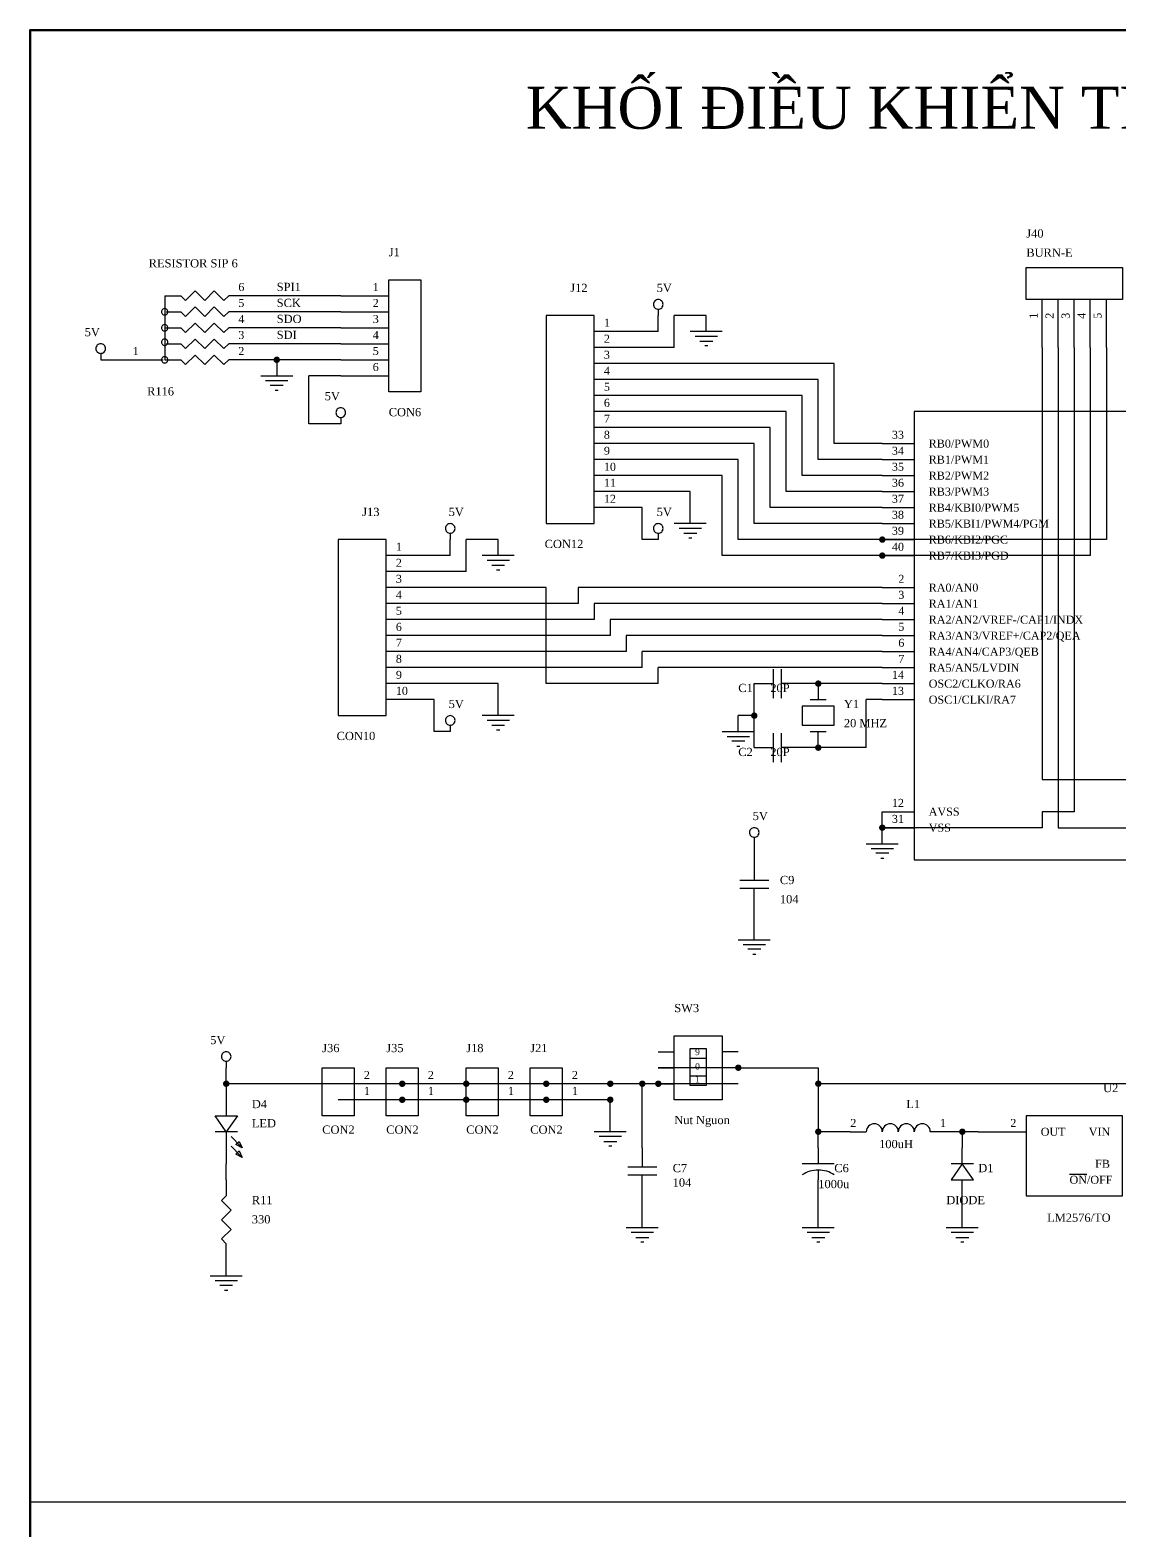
# Model space of a CAD drawing. Header units: millimetres. Extents: x -250 to 3947, y -1468 to 870.
# Drawn here: x 1064.6 to 1376, y -1054.1 to -625.3 of the extents above; entities that cross this region are included whole.
import ezdxf

# ---------------------------------------------------------------- set-up
doc = ezdxf.new("R2010")
doc.units = ezdxf.units.MM
for name, color, linetype in [('DUONG BAO', 80, 'Continuous'), ('PARTS', 7, 'Continuous'), ('PARTTEXT', 7, 'Continuous'), ('WIRE', 7, 'Continuous'), ('WIRETEXT', 7, 'Continuous')]:
    doc.layers.add(name, color=color, linetype=linetype)
doc.layers.add('net dam', color=7, linetype='Continuous', lineweight=35)
doc.styles.add('Manh', font='times_0.ttf')
doc.styles.get("Standard").update_dxf_attribs({"font": 'times_0.ttf'})

msp = doc.modelspace()

# ---------------------------------------------------------------- linework, layer by layer
at = {"lineweight": 30}
msp.add_line((1064.5699, -1045.8459), (2253.5699, -1045.8459), dxfattribs=at)
at = {"layer": 'net dam', "color": 7, "lineweight": 60}
msp.add_lwpolyline([(1064.5699, -1466.3459), (1064.5699, -625.3459), (2253.5699, -625.3459), (2253.5699, -1466.3459), (1064.5699, -1466.3459)], close=True, dxfattribs=at)
at = {"layer": 'PARTS'}
for p, q in [((1135.056, -701.2738), (1121.34, -701.2738)), ((1153.344, -701.2738), (1167.06, -701.2738)), ((1353.8, -716.0618), (1353.8, -702.3458)), ((1358.372, -716.0618), (1358.372, -702.3458)), ((1362.944, -716.0618), (1362.944, -702.3458)), ((1367.516, -716.0618), (1367.516, -702.3458)), ((1372.088, -716.0618), (1372.088, -702.3458)), ((1135.056, -705.8458), (1121.34, -705.8458)), ((1153.344, -705.8458), (1167.06, -705.8458)), ((1135.056, -710.4178), (1121.34, -710.4178)), ((1153.344, -710.4178), (1167.06, -710.4178)), ((1239.5, -711.4898), (1225.784, -711.4898)), ((1135.056, -714.9898), (1121.34, -714.9898)), ((1153.344, -714.9898), (1167.06, -714.9898)), ((1239.5, -716.0618), (1225.784, -716.0618)), ((1084.764, -719.5618), (1098.48, -719.5618)), ((1135.056, -719.5618), (1121.34, -719.5618)), ((1153.344, -719.5618), (1167.06, -719.5618)), ((1153.344, -724.1338), (1167.06, -724.1338)), ((1239.5, -720.6338), (1225.784, -720.6338)), ((1239.5, -725.2058), (1225.784, -725.2058)), ((1239.5, -729.7778), (1225.784, -729.7778)), ((1239.5, -734.3498), (1225.784, -734.3498)), ((1239.5, -738.9218), (1225.784, -738.9218)), ((1239.5, -743.4938), (1225.784, -743.4938)), ((1308.08, -743.4938), (1317.224, -743.4938)), ((1239.5, -748.0658), (1225.784, -748.0658)), ((1308.08, -748.0658), (1317.224, -748.0658)), ((1239.5, -752.6378), (1225.784, -752.6378)), ((1308.08, -752.6378), (1317.224, -752.6378)), ((1239.5, -757.2098), (1225.784, -757.2098)), ((1308.08, -757.2098), (1317.224, -757.2098)), ((1239.5, -761.7818), (1225.784, -761.7818)), ((1308.08, -761.7818), (1317.224, -761.7818)), ((1308.08, -766.3538), (1317.224, -766.3538)), ((1308.08, -770.9258), (1317.224, -770.9258)), ((1180.064, -775.4978), (1166.348, -775.4978)), ((1308.08, -775.4978), (1317.224, -775.4978)), ((1180.064, -780.0698), (1166.348, -780.0698)), ((1180.064, -784.6418), (1166.348, -784.6418)), ((1308.08, -784.6418), (1317.224, -784.6418)), ((1180.064, -789.2138), (1166.348, -789.2138)), ((1308.08, -789.2138), (1317.224, -789.2138)), ((1180.064, -793.7858), (1166.348, -793.7858)), ((1308.08, -793.7858), (1317.224, -793.7858)), ((1180.064, -798.3578), (1166.348, -798.3578)), ((1308.08, -798.3578), (1317.224, -798.3578)), ((1180.064, -802.9298), (1166.348, -802.9298)), ((1308.08, -802.9298), (1317.224, -802.9298)), ((1180.064, -807.5018), (1166.348, -807.5018)), ((1308.08, -807.5018), (1317.224, -807.5018)), ((1180.064, -812.0738), (1166.348, -812.0738)), ((1271.504, -812.0738), (1276.076, -812.0738)), ((1285.22, -812.0738), (1280.648, -812.0738)), ((1289.792, -812.0738), (1289.792, -816.6458)), ((1308.08, -812.0738), (1317.224, -812.0738)), ((1180.064, -816.6458), (1166.348, -816.6458)), ((1308.08, -816.6458), (1317.224, -816.6458)), ((1289.792, -830.3618), (1289.792, -825.7898)), ((1271.504, -830.3618), (1276.076, -830.3618)), ((1285.22, -830.3618), (1280.648, -830.3618)), ((1308.08, -848.6498), (1317.224, -848.6498)), ((1308.08, -853.2218), (1317.224, -853.2218)), ((1271.504, -862.3658), (1271.504, -866.9378)), ((1271.504, -876.0818), (1271.504, -871.5098)), ((1244.072, -917.2298), (1248.644, -917.2298)), ((1266.932, -917.2298), (1262.36, -917.2298)), ((1244.072, -921.8018), (1248.644, -921.8018)), ((1266.932, -921.8018), (1262.36, -921.8018)), ((1120.628, -926.3738), (1120.628, -930.9458)), ((1170.92, -926.3738), (1157.204, -926.3738)), ((1189.208, -926.3738), (1175.492, -926.3738)), ((1212.068, -926.3738), (1198.352, -926.3738)), ((1230.356, -926.3738), (1216.64, -926.3738)), ((1244.072, -926.3738), (1248.644, -926.3738)), ((1266.932, -926.3738), (1262.36, -926.3738)), ((1170.92, -930.9458), (1157.204, -930.9458)), ((1189.208, -930.9458), (1175.492, -930.9458)), ((1212.068, -930.9458), (1198.352, -930.9458)), ((1230.356, -930.9458), (1216.64, -930.9458)), ((1298.936, -940.0898), (1303.508, -940.0898)), ((1326.368, -940.0898), (1321.796, -940.0898)), ((1330.94, -940.0898), (1330.94, -944.6618)), ((1335.512, -940.0898), (1349.228, -940.0898)), ((1239.5, -944.6618), (1239.5, -949.2338)), ((1289.792, -944.6618), (1289.792, -949.2338)), ((1120.628, -953.8058), (1120.628, -949.2338)), ((1120.628, -953.8058), (1120.628, -958.3778)), ((1239.5, -958.3778), (1239.5, -953.8058)), ((1289.792, -958.3778), (1289.792, -953.8058)), ((1330.94, -962.9498), (1330.94, -958.3778)), ((1120.628, -976.6658), (1120.628, -972.0938))]:
    msp.add_line(p, q, dxfattribs=at)
for points in [[(1349.228, -702.3458), (1349.228, -693.2018), (1376.66, -693.2018), (1376.66, -702.3458)], [(1167.06, -696.7018), (1176.204, -696.7018), (1176.204, -728.7058), (1167.06, -728.7058)], [(1225.784, -706.9178), (1212.068, -706.9178), (1212.068, -766.3538), (1225.784, -766.3538)], [(1317.224, -862.3658), (1422.38, -862.3658), (1422.38, -734.3498), (1317.224, -734.3498)], [(1166.348, -770.9258), (1152.632, -770.9258), (1152.632, -821.2178), (1166.348, -821.2178)], [(1248.644, -912.6578), (1262.36, -912.6578), (1262.36, -930.9458), (1248.644, -930.9458)], [(1253.216, -916.3154), (1257.788, -916.3154), (1257.788, -926.831), (1253.216, -926.831)], [(1157.204, -935.5178), (1148.06, -935.5178), (1148.06, -921.8018), (1157.204, -921.8018)], [(1175.492, -935.5178), (1166.348, -935.5178), (1166.348, -921.8018), (1175.492, -921.8018)], [(1198.352, -935.5178), (1189.208, -935.5178), (1189.208, -921.8018), (1198.352, -921.8018)], [(1216.64, -935.5178), (1207.496, -935.5178), (1207.496, -921.8018), (1216.64, -921.8018)], [(1120.628, -940.0898), (1120.628, -940.0898), (1117.4276, -935.5178), (1123.8284, -935.5178), (1120.628, -940.0898)], [(1376.66, -935.5178), (1349.228, -935.5178), (1349.228, -958.3778), (1376.66, -958.3778)], [(1124.2856, -942.833), (1124.2856, -942.833), (1125.2, -944.6618), (1123.3712, -943.7474), (1124.2856, -942.833)], [(1124.2856, -945.5762), (1124.2856, -945.5762), (1125.2, -947.405), (1123.3712, -946.4906), (1124.2856, -945.5762)], [(1330.94, -949.2338), (1330.94, -949.2338), (1327.7396, -953.8058), (1334.1404, -953.8058), (1330.94, -949.2338)]]:
    msp.add_lwpolyline(points, close=True, dxfattribs=at)
for points in [[(1103.052, -701.2738), (1107.624, -701.2738)], [(1103.052, -701.2738), (1103.052, -719.5618)], [(1107.624, -701.2738), (1108.9956, -702.6454)], [(1108.9956, -702.6454), (1111.7388, -699.9022)], [(1111.7388, -699.9022), (1114.482, -702.6454)], [(1114.482, -702.6454), (1117.2252, -699.9022)], [(1117.2252, -699.9022), (1119.9684, -702.6454)], [(1119.9684, -702.6454), (1121.34, -701.2738)], [(1103.5092, -705.8458), (1107.624, -705.8458)], [(1107.624, -705.8458), (1108.9956, -707.2174)], [(1108.9956, -707.2174), (1111.7388, -704.4742)], [(1111.7388, -704.4742), (1114.482, -707.2174)], [(1114.482, -707.2174), (1117.2252, -704.4742)], [(1117.2252, -704.4742), (1119.9684, -707.2174)], [(1119.9684, -707.2174), (1121.34, -705.8458)], [(1244.072, -705.089), (1244.072, -706.9178)], [(1103.052, -710.4178), (1107.624, -710.4178)], [(1107.624, -710.4178), (1108.9956, -711.7894)], [(1108.9956, -711.7894), (1111.7388, -709.0462)], [(1111.7388, -709.0462), (1114.482, -711.7894)], [(1114.482, -711.7894), (1117.2252, -709.0462)], [(1117.2252, -709.0462), (1119.9684, -711.7894)], [(1119.9684, -711.7894), (1121.34, -710.4178)], [(1262.36, -711.4898), (1253.216, -711.4898)], [(1103.5092, -714.9898), (1107.624, -714.9898)], [(1107.624, -714.9898), (1108.9956, -716.3614)], [(1108.9956, -716.3614), (1111.7388, -713.6182)], [(1111.7388, -713.6182), (1114.482, -716.3614)], [(1114.482, -716.3614), (1117.2252, -713.6182)], [(1117.2252, -713.6182), (1119.9684, -716.3614)], [(1119.9684, -716.3614), (1121.34, -714.9898)], [(1260.9884, -712.8614), (1254.5876, -712.8614)], [(1255.9592, -714.233), (1259.6168, -714.233)], [(1258.2452, -715.6046), (1257.3308, -715.6046)], [(1084.764, -717.733), (1084.764, -719.5618)], [(1098.48, -719.5618), (1102.5948, -719.5618)], [(1103.052, -719.5618), (1107.624, -719.5618)], [(1107.624, -719.5618), (1108.9956, -720.9334)], [(1108.9956, -720.9334), (1111.7388, -718.1902)], [(1111.7388, -718.1902), (1114.482, -720.9334)], [(1114.482, -720.9334), (1117.2252, -718.1902)], [(1117.2252, -718.1902), (1119.9684, -720.9334)], [(1119.9684, -720.9334), (1121.34, -719.5618)], [(1130.484, -724.1338), (1139.628, -724.1338)], [(1131.8556, -725.5054), (1138.2564, -725.5054)], [(1136.8848, -726.877), (1133.2272, -726.877)], [(1134.5988, -728.2486), (1135.5132, -728.2486)], [(1153.344, -736.021), (1153.344, -737.8498)], [(1257.788, -766.3538), (1248.644, -766.3538)], [(1184.636, -769.097), (1184.636, -770.9258)], [(1244.072, -769.097), (1244.072, -770.9258)], [(1256.4164, -767.7254), (1250.0156, -767.7254)], [(1251.3872, -769.097), (1255.0448, -769.097)], [(1253.6732, -770.4686), (1252.7588, -770.4686)], [(1202.924, -775.4978), (1193.78, -775.4978)], [(1201.5524, -776.8694), (1195.1516, -776.8694)], [(1196.5232, -778.241), (1200.1808, -778.241)], [(1198.8092, -779.6126), (1197.8948, -779.6126)], [(1276.9904, -816.1886), (1276.9904, -807.959)], [(1279.2764, -816.1886), (1279.2764, -807.959)], [(1276.076, -812.0738), (1276.9904, -812.0738)], [(1280.648, -812.0738), (1279.2764, -812.0738)], [(1294.364, -818.4746), (1285.22, -818.4746)], [(1285.22, -818.4746), (1285.22, -823.961)], [(1287.506, -816.6458), (1292.078, -816.6458)], [(1294.364, -823.961), (1294.364, -818.4746)], [(1202.924, -821.2178), (1193.78, -821.2178)], [(1201.5524, -822.5894), (1195.1516, -822.5894)], [(1184.636, -823.961), (1184.636, -825.7898)], [(1196.5232, -823.961), (1200.1808, -823.961)], [(1198.8092, -825.3326), (1197.8948, -825.3326)], [(1262.36, -825.7898), (1271.504, -825.7898)], [(1263.7316, -827.1614), (1270.1324, -827.1614)], [(1276.9904, -834.4766), (1276.9904, -826.247)], [(1279.2764, -834.4766), (1279.2764, -826.247)], [(1285.22, -823.961), (1294.364, -823.961)], [(1287.506, -825.7898), (1292.078, -825.7898)], [(1268.7608, -828.533), (1265.1032, -828.533)], [(1266.4748, -829.9046), (1267.3892, -829.9046)], [(1276.076, -830.3618), (1276.9904, -830.3618)], [(1280.648, -830.3618), (1279.2764, -830.3618)], [(1271.504, -855.965), (1271.504, -857.7938)], [(1303.508, -857.7938), (1312.652, -857.7938)], [(1304.8796, -859.1654), (1311.2804, -859.1654)], [(1309.9088, -860.537), (1306.2512, -860.537)], [(1307.6228, -861.9086), (1308.5372, -861.9086)], [(1275.6188, -868.3094), (1267.3892, -868.3094)], [(1271.504, -866.9378), (1271.504, -868.3094)], [(1275.6188, -870.5954), (1267.3892, -870.5954)], [(1271.504, -871.5098), (1271.504, -870.5954)], [(1266.932, -885.2258), (1276.076, -885.2258)], [(1268.3036, -886.5974), (1274.7044, -886.5974)], [(1273.3328, -887.969), (1269.6752, -887.969)], [(1271.0468, -889.3406), (1271.9612, -889.3406)], [(1120.628, -919.973), (1120.628, -921.8018)], [(1253.216, -919.0586), (1257.788, -919.0586)], [(1253.216, -924.0878), (1257.788, -924.0878)], [(1120.628, -930.9458), (1120.628, -935.5178)], [(1123.8284, -940.0898), (1117.4276, -940.0898)], [(1120.628, -940.0898), (1120.628, -949.2338)], [(1124.7428, -944.2046), (1121.9996, -941.4614)], [(1234.928, -940.0898), (1225.784, -940.0898)], [(1233.5564, -941.4614), (1227.1556, -941.4614)], [(1228.5272, -942.833), (1232.1848, -942.833)], [(1124.7428, -946.9478), (1121.9996, -944.2046)], [(1230.8132, -944.2046), (1229.8988, -944.2046)], [(1330.94, -949.2338), (1330.94, -944.6618)], [(1235.3852, -950.1482), (1243.6148, -950.1482)], [(1239.5, -949.2338), (1239.5, -950.1482)], [(1294.364, -949.2338), (1285.22, -949.2338)], [(1289.792, -951.0626), (1289.792, -953.8058)], [(1334.1404, -949.2338), (1327.7396, -949.2338)], [(1235.3852, -952.4342), (1243.6148, -952.4342)], [(1239.5, -953.8058), (1239.5, -952.4342)], [(1330.94, -958.3778), (1330.94, -953.8058)], [(1119.2564, -959.7494), (1120.628, -958.3778)], [(1121.9996, -962.4926), (1119.2564, -959.7494)], [(1119.2564, -965.2358), (1121.9996, -962.4926)], [(1121.9996, -967.979), (1119.2564, -965.2358)], [(1119.2564, -970.7222), (1121.9996, -967.979)], [(1244.072, -967.5218), (1234.928, -967.5218)], [(1242.7004, -968.8934), (1236.2996, -968.8934)], [(1294.364, -967.5218), (1285.22, -967.5218)], [(1292.9924, -968.8934), (1286.5916, -968.8934)], [(1335.512, -967.5218), (1326.368, -967.5218)], [(1334.1404, -968.8934), (1327.7396, -968.8934)], [(1120.628, -972.0938), (1119.2564, -970.7222)], [(1237.6712, -970.265), (1241.3288, -970.265)], [(1239.9572, -971.6366), (1239.0428, -971.6366)], [(1287.9632, -970.265), (1291.6208, -970.265)], [(1290.2492, -971.6366), (1289.3348, -971.6366)], [(1329.1112, -970.265), (1332.7688, -970.265)], [(1331.3972, -971.6366), (1330.4828, -971.6366)], [(1116.056, -981.2378), (1125.2, -981.2378)], [(1117.4276, -982.6094), (1123.8284, -982.6094)], [(1122.4568, -983.981), (1118.7992, -983.981)], [(1120.1708, -985.3526), (1121.0852, -985.3526)]]:
    msp.add_lwpolyline(points, dxfattribs=at)
for points in [[(1245.4436, -703.7174, 0.0985), (1245.3392, -703.1926, 0.0985), (1245.0419, -702.7476, 0.0985), (1244.5969, -702.4502, 0.0985), (1244.072, -702.3458, 0.0985), (1243.5472, -702.4502, 0.0985), (1243.1022, -702.7476, 0.0985), (1242.8048, -703.1926, 0.0985), (1242.7004, -703.7174, 0.0985), (1242.8048, -704.2423, 0.0985), (1243.1022, -704.6873, 0.0985), (1243.5472, -704.9846, 0.0985), (1244.072, -705.089, 0.0985), (1244.5969, -704.9846, 0.0985), (1245.0419, -704.6873, 0.0985), (1245.3392, -704.2423, 0.0985)], [(1103.9664, -705.8458, 0.0985), (1103.8968, -705.4959, 0.0985), (1103.6986, -705.1993, 0.0985), (1103.402, -705.0011, 0.0985), (1103.052, -704.9314, 0.0985), (1102.7021, -705.0011, 0.0985), (1102.4055, -705.1993, 0.0985), (1102.2073, -705.4959, 0.0985), (1102.1376, -705.8458, 0.0985), (1102.2073, -706.1958, 0.0985), (1102.4055, -706.4924, 0.0985), (1102.7021, -706.6906, 0.0985), (1103.052, -706.7602, 0.0985), (1103.402, -706.6906, 0.0985), (1103.6986, -706.4924, 0.0985), (1103.8968, -706.1958, 0.0985)], [(1103.9664, -710.4178, 0.0985), (1103.8968, -710.0679, 0.0985), (1103.6986, -709.7713, 0.0985), (1103.402, -709.5731, 0.0985), (1103.052, -709.5034, 0.0985), (1102.7021, -709.5731, 0.0985), (1102.4055, -709.7713, 0.0985), (1102.2073, -710.0679, 0.0985), (1102.1376, -710.4178, 0.0985), (1102.2073, -710.7678, 0.0985), (1102.4055, -711.0644, 0.0985), (1102.7021, -711.2626, 0.0985), (1103.052, -711.3322, 0.0985), (1103.402, -711.2626, 0.0985), (1103.6986, -711.0644, 0.0985), (1103.8968, -710.7678, 0.0985)], [(1086.1356, -716.3614, 0.0985), (1086.0312, -715.8366, 0.0985), (1085.7339, -715.3916, 0.0985), (1085.2889, -715.0942, 0.0985), (1084.764, -714.9898, 0.0985), (1084.2392, -715.0942, 0.0985), (1083.7942, -715.3916, 0.0985), (1083.4968, -715.8366, 0.0985), (1083.3924, -716.3614, 0.0985), (1083.4968, -716.8863, 0.0985), (1083.7942, -717.3313, 0.0985), (1084.2392, -717.6286, 0.0985), (1084.764, -717.733, 0.0985), (1085.2889, -717.6286, 0.0985), (1085.7339, -717.3313, 0.0985), (1086.0312, -716.8863, 0.0985)], [(1103.9664, -714.5326, 0.0985), (1103.8968, -714.1827, 0.0985), (1103.6986, -713.8861, 0.0985), (1103.402, -713.6879, 0.0985), (1103.052, -713.6182, 0.0985), (1102.7021, -713.6879, 0.0985), (1102.4055, -713.8861, 0.0985), (1102.2073, -714.1827, 0.0985), (1102.1376, -714.5326, 0.0985), (1102.2073, -714.8826, 0.0985), (1102.4055, -715.1792, 0.0985), (1102.7021, -715.3774, 0.0985), (1103.052, -715.447, 0.0985), (1103.402, -715.3774, 0.0985), (1103.6986, -715.1792, 0.0985), (1103.8968, -714.8826, 0.0985)], [(1103.9664, -719.5618, 0.0985), (1103.8968, -719.2119, 0.0985), (1103.6986, -718.9153, 0.0985), (1103.402, -718.7171, 0.0985), (1103.052, -718.6474, 0.0985), (1102.7021, -718.7171, 0.0985), (1102.4055, -718.9153, 0.0985), (1102.2073, -719.2119, 0.0985), (1102.1376, -719.5618, 0.0985), (1102.2073, -719.9118, 0.0985), (1102.4055, -720.2084, 0.0985), (1102.7021, -720.4066, 0.0985), (1103.052, -720.4762, 0.0985), (1103.402, -720.4066, 0.0985), (1103.6986, -720.2084, 0.0985), (1103.8968, -719.9118, 0.0985)], [(1154.7156, -734.6494, 0.0985), (1154.6112, -734.1246, 0.0985), (1154.3139, -733.6796, 0.0985), (1153.8689, -733.3822, 0.0985), (1153.344, -733.2778, 0.0985), (1152.8192, -733.3822, 0.0985), (1152.3742, -733.6796, 0.0985), (1152.0768, -734.1246, 0.0985), (1151.9724, -734.6494, 0.0985), (1152.0768, -735.1743, 0.0985), (1152.3742, -735.6193, 0.0985), (1152.8192, -735.9166, 0.0985), (1153.344, -736.021, 0.0985), (1153.8689, -735.9166, 0.0985), (1154.3139, -735.6193, 0.0985), (1154.6112, -735.1743, 0.0985)], [(1186.0076, -767.7254, 0.0985), (1185.9032, -767.2006, 0.0985), (1185.6059, -766.7556, 0.0985), (1185.1609, -766.4582, 0.0985), (1184.636, -766.3538, 0.0985), (1184.1112, -766.4582, 0.0985), (1183.6662, -766.7556, 0.0985), (1183.3688, -767.2006, 0.0985), (1183.2644, -767.7254, 0.0985), (1183.3688, -768.2503, 0.0985), (1183.6662, -768.6953, 0.0985), (1184.1112, -768.9926, 0.0985), (1184.636, -769.097, 0.0985), (1185.1609, -768.9926, 0.0985), (1185.6059, -768.6953, 0.0985), (1185.9032, -768.2503, 0.0985)], [(1245.4436, -767.7254, 0.0985), (1245.3392, -767.2006, 0.0985), (1245.0419, -766.7556, 0.0985), (1244.5969, -766.4582, 0.0985), (1244.072, -766.3538, 0.0985), (1243.5472, -766.4582, 0.0985), (1243.1022, -766.7556, 0.0985), (1242.8048, -767.2006, 0.0985), (1242.7004, -767.7254, 0.0985), (1242.8048, -768.2503, 0.0985), (1243.1022, -768.6953, 0.0985), (1243.5472, -768.9926, 0.0985), (1244.072, -769.097, 0.0985), (1244.5969, -768.9926, 0.0985), (1245.0419, -768.6953, 0.0985), (1245.3392, -768.2503, 0.0985)], [(1186.0076, -822.5894, 0.0985), (1185.9032, -822.0646, 0.0985), (1185.6059, -821.6196, 0.0985), (1185.1609, -821.3222, 0.0985), (1184.636, -821.2178, 0.0985), (1184.1112, -821.3222, 0.0985), (1183.6662, -821.6196, 0.0985), (1183.3688, -822.0646, 0.0985), (1183.2644, -822.5894, 0.0985), (1183.3688, -823.1143, 0.0985), (1183.6662, -823.5593, 0.0985), (1184.1112, -823.8566, 0.0985), (1184.636, -823.961, 0.0985), (1185.1609, -823.8566, 0.0985), (1185.6059, -823.5593, 0.0985), (1185.9032, -823.1143, 0.0985)], [(1272.8756, -854.5934, 0.0985), (1272.7712, -854.0686, 0.0985), (1272.4739, -853.6236, 0.0985), (1272.0289, -853.3262, 0.0985), (1271.504, -853.2218, 0.0985), (1270.9792, -853.3262, 0.0985), (1270.5342, -853.6236, 0.0985), (1270.2368, -854.0686, 0.0985), (1270.1324, -854.5934, 0.0985), (1270.2368, -855.1183, 0.0985), (1270.5342, -855.5633, 0.0985), (1270.9792, -855.8606, 0.0985), (1271.504, -855.965, 0.0985), (1272.0289, -855.8606, 0.0985), (1272.4739, -855.5633, 0.0985), (1272.7712, -855.1183, 0.0985)], [(1121.9996, -918.6014, 0.0985), (1121.8952, -918.0766, 0.0985), (1121.5979, -917.6316, 0.0985), (1121.1529, -917.3342, 0.0985), (1120.628, -917.2298, 0.0985), (1120.1032, -917.3342, 0.0985), (1119.6582, -917.6316, 0.0985), (1119.3608, -918.0766, 0.0985), (1119.2564, -918.6014, 0.0985), (1119.3608, -919.1263, 0.0985), (1119.6582, -919.5713, 0.0985), (1120.1032, -919.8686, 0.0985), (1120.628, -919.973, 0.0985), (1121.1529, -919.8686, 0.0985), (1121.5979, -919.5713, 0.0985), (1121.8952, -919.1263, 0.0985)]]:
    msp.add_lwpolyline(points, format="xyb", close=True, dxfattribs=at)
for points in [[(1308.08, -940.0898, 1), (1303.508, -940.0898)], [(1312.652, -940.0898, 1), (1308.08, -940.0898)], [(1317.224, -940.0898, 1), (1312.652, -940.0898)], [(1321.796, -940.0898, 1), (1317.224, -940.0898)], [(1289.792, -951.0626, 0.1654), (1285.22, -952.4342)], [(1294.364, -952.4342, 0.1654), (1289.792, -951.0626)]]:
    msp.add_lwpolyline(points, format="xyb", dxfattribs=at)
at = {"layer": 'WIRE'}
for points in [[(1153.344, -701.2738), (1135.056, -701.2738)], [(1153.344, -705.8458), (1135.056, -705.8458)], [(1244.072, -711.4898), (1244.072, -706.9178)], [(1257.788, -706.9178), (1248.644, -706.9178)], [(1248.644, -716.0618), (1248.644, -706.9178)], [(1257.788, -711.4898), (1257.788, -706.9178)], [(1153.344, -710.4178), (1135.056, -710.4178)], [(1244.072, -711.4898), (1239.5, -711.4898)], [(1153.344, -714.9898), (1135.056, -714.9898)], [(1248.644, -716.0618), (1239.5, -716.0618)], [(1353.8, -716.0618), (1353.8, -839.5058)], [(1358.372, -716.0618), (1358.372, -853.2218)], [(1362.944, -716.0618), (1362.944, -848.6498)], [(1367.516, -716.0618), (1367.516, -775.4978)], [(1372.088, -716.0618), (1372.088, -770.9258)], [(1153.344, -719.5618), (1135.056, -719.5618)], [(1135.056, -719.5618), (1135.056, -724.1338)], [(1153.344, -724.1338), (1144.2, -724.1338)], [(1144.2, -737.8498), (1144.2, -724.1338)], [(1294.364, -720.6338), (1239.5, -720.6338)], [(1294.364, -743.4938), (1294.364, -720.6338)], [(1289.792, -725.2058), (1239.5, -725.2058)], [(1289.792, -748.0658), (1289.792, -725.2058)], [(1285.22, -729.7778), (1239.5, -729.7778)], [(1285.22, -752.6378), (1285.22, -729.7778)], [(1280.648, -734.3498), (1239.5, -734.3498)], [(1280.648, -757.2098), (1280.648, -734.3498)], [(1153.344, -737.8498), (1144.2, -737.8498)], [(1276.076, -738.9218), (1239.5, -738.9218)], [(1276.076, -761.7818), (1276.076, -738.9218)], [(1271.504, -743.4938), (1239.5, -743.4938)], [(1271.504, -766.3538), (1271.504, -743.4938)], [(1308.08, -743.4938), (1294.364, -743.4938)], [(1266.932, -748.0658), (1239.5, -748.0658)], [(1266.932, -770.9258), (1266.932, -748.0658)], [(1308.08, -748.0658), (1289.792, -748.0658)], [(1262.36, -752.6378), (1239.5, -752.6378)], [(1262.36, -775.4978), (1262.36, -752.6378)], [(1308.08, -752.6378), (1285.22, -752.6378)], [(1253.216, -757.2098), (1239.5, -757.2098)], [(1253.216, -766.3538), (1253.216, -757.2098)], [(1308.08, -757.2098), (1280.648, -757.2098)], [(1239.5, -770.9258), (1239.5, -761.7818)], [(1308.08, -761.7818), (1276.076, -761.7818)], [(1308.08, -766.3538), (1271.504, -766.3538)], [(1184.636, -775.4978), (1184.636, -770.9258)], [(1198.352, -770.9258), (1189.208, -770.9258)], [(1189.208, -780.0698), (1189.208, -770.9258)], [(1198.352, -775.4978), (1198.352, -770.9258)], [(1244.072, -770.9258), (1239.5, -770.9258)], [(1308.08, -770.9258), (1266.932, -770.9258)], [(1372.088, -770.9258), (1308.08, -770.9258)], [(1184.636, -775.4978), (1180.064, -775.4978)], [(1308.08, -775.4978), (1262.36, -775.4978)], [(1367.516, -775.4978), (1308.08, -775.4978)], [(1189.208, -780.0698), (1180.064, -780.0698)], [(1212.068, -784.6418), (1180.064, -784.6418)], [(1212.068, -812.0738), (1212.068, -784.6418)], [(1308.08, -784.6418), (1221.212, -784.6418)], [(1221.212, -784.6418), (1221.212, -789.2138)], [(1221.212, -789.2138), (1180.064, -789.2138)], [(1308.08, -789.2138), (1225.784, -789.2138)], [(1225.784, -789.2138), (1225.784, -793.7858)], [(1225.784, -793.7858), (1180.064, -793.7858)], [(1308.08, -793.7858), (1230.356, -793.7858)], [(1230.356, -793.7858), (1230.356, -798.3578)], [(1230.356, -798.3578), (1180.064, -798.3578)], [(1308.08, -798.3578), (1234.928, -798.3578)], [(1234.928, -798.3578), (1234.928, -802.9298)], [(1234.928, -802.9298), (1180.064, -802.9298)], [(1308.08, -802.9298), (1239.5, -802.9298)], [(1239.5, -807.5018), (1239.5, -802.9298)], [(1239.5, -807.5018), (1180.064, -807.5018)], [(1308.08, -807.5018), (1244.072, -807.5018)], [(1244.072, -812.0738), (1244.072, -807.5018)], [(1198.352, -812.0738), (1180.064, -812.0738)], [(1198.352, -821.2178), (1198.352, -812.0738)], [(1244.072, -812.0738), (1212.068, -812.0738)], [(1271.504, -821.2178), (1271.504, -812.0738)], [(1289.792, -812.0738), (1285.22, -812.0738)], [(1308.08, -812.0738), (1289.792, -812.0738)], [(1180.064, -825.7898), (1180.064, -816.6458)], [(1303.508, -830.3618), (1303.508, -816.6458)], [(1308.08, -816.6458), (1303.508, -816.6458)], [(1266.932, -825.7898), (1266.932, -821.2178)], [(1271.504, -821.2178), (1266.932, -821.2178)], [(1271.504, -830.3618), (1271.504, -821.2178)], [(1184.636, -825.7898), (1180.064, -825.7898)], [(1289.792, -830.3618), (1285.22, -830.3618)], [(1303.508, -830.3618), (1289.792, -830.3618)], [(1353.8, -839.5058), (1431.524, -839.5058)], [(1308.08, -853.2218), (1308.08, -848.6498)], [(1362.944, -848.6498), (1353.8, -848.6498)], [(1353.8, -848.6498), (1353.8, -853.2218)], [(1308.08, -857.7938), (1308.08, -853.2218)], [(1353.8, -853.2218), (1308.08, -853.2218)], [(1358.372, -853.2218), (1431.524, -853.2218)], [(1271.504, -857.7938), (1271.504, -862.3658)], [(1271.504, -885.2258), (1271.504, -876.0818)], [(1120.628, -926.3738), (1120.628, -921.8018)], [(1266.932, -921.8018), (1244.072, -921.8018)], [(1266.932, -921.8018), (1289.792, -921.8018)], [(1289.792, -921.8018), (1289.792, -926.3738)], [(1170.92, -926.3738), (1120.628, -926.3738)], [(1189.208, -926.3738), (1170.92, -926.3738)], [(1212.068, -926.3738), (1189.208, -926.3738)], [(1230.356, -926.3738), (1212.068, -926.3738)], [(1239.5, -926.3738), (1230.356, -926.3738)], [(1239.5, -944.6618), (1239.5, -926.3738)], [(1244.072, -926.3738), (1239.5, -926.3738)], [(1266.932, -926.3738), (1244.072, -926.3738)], [(1399.52, -926.3738), (1289.792, -926.3738)], [(1289.792, -926.3738), (1289.792, -940.0898)], [(1170.92, -930.9458), (1152.632, -930.9458)], [(1189.208, -930.9458), (1170.92, -930.9458)], [(1212.068, -930.9458), (1189.208, -930.9458)], [(1230.356, -930.9458), (1212.068, -930.9458)], [(1230.356, -940.0898), (1230.356, -930.9458)], [(1298.936, -940.0898), (1289.792, -940.0898)], [(1289.792, -944.6618), (1289.792, -940.0898)], [(1330.94, -940.0898), (1326.368, -940.0898)], [(1335.512, -940.0898), (1330.94, -940.0898)], [(1239.5, -967.5218), (1239.5, -958.3778)], [(1289.792, -967.5218), (1289.792, -958.3778)], [(1330.94, -967.5218), (1330.94, -962.9498)], [(1120.628, -981.2378), (1120.628, -976.6658)]]:
    msp.add_lwpolyline(points, dxfattribs=at)
at = {"layer": 'WIRE', "const_width": 0.9144}
for points in [[(1134.5988, -719.5618, 1), (1135.5132, -719.5618, 1)], [(1307.6228, -770.9258, 1), (1308.5372, -770.9258, 1)], [(1307.6228, -775.4978, 1), (1308.5372, -775.4978, 1)], [(1289.3348, -812.0738, 1), (1290.2492, -812.0738, 1)], [(1271.0468, -821.2178, 1), (1271.9612, -821.2178, 1)], [(1289.3348, -830.3618, 1), (1290.2492, -830.3618, 1)], [(1307.6228, -853.2218, 1), (1308.5372, -853.2218, 1)], [(1266.4748, -921.8018, 1), (1267.3892, -921.8018, 1)], [(1120.1708, -926.3738, 1), (1121.0852, -926.3738, 1)], [(1170.4628, -926.3738, 1), (1171.3772, -926.3738, 1)], [(1188.7508, -926.3738, 1), (1189.6652, -926.3738, 1)], [(1211.6108, -926.3738, 1), (1212.5252, -926.3738, 1)], [(1229.8988, -926.3738, 1), (1230.8132, -926.3738, 1)], [(1239.0428, -926.3738, 1), (1239.9572, -926.3738, 1)], [(1243.6148, -926.3738, 1), (1244.5292, -926.3738, 1)], [(1289.3348, -926.3738, 1), (1290.2492, -926.3738, 1)], [(1170.4628, -930.9458, 1), (1171.3772, -930.9458, 1)], [(1188.7508, -930.9458, 1), (1189.6652, -930.9458, 1)], [(1211.6108, -930.9458, 1), (1212.5252, -930.9458, 1)], [(1229.8988, -930.9458, 1), (1230.8132, -930.9458, 1)], [(1289.3348, -940.0898, 1), (1290.2492, -940.0898, 1)], [(1330.4828, -940.0898, 1), (1331.3972, -940.0898, 1)]]:
    msp.add_lwpolyline(points, format="xyb", close=True, dxfattribs=at)

# ---------------------------------------------------------------- texts
at = {"layer": 'DUONG BAO', "color": 7, "insert": (1206.2305, -641.5688), "char_height": 12, "width": 278.990515, "attachment_point": 1, "style": 'Manh'}
msp.add_mtext('\\pt204;KHỐI {\\fTimes New Roman|b0|i0|c238|p18;Đ}IỀU KHIỂN TRUNG TÂM', dxfattribs=at)
at = {"layer": 'PARTS'}
for s, p in [('6', (1124.0832, -699.9022)), ('1', (1162.488, -699.9022)), ('5', (1124.0832, -704.4742)), ('2', (1162.488, -704.4742)), ('4', (1124.0832, -709.0462)), ('3', (1162.488, -709.0462)), ('3', (1124.0832, -713.6182)), ('4', (1162.488, -713.6182)), ('1', (1228.5272, -710.1182)), ('1', (1093.908, -718.1902)), ('2', (1124.0832, -718.1902)), ('5', (1162.488, -718.1902)), ('2', (1228.5272, -714.6902)), ('3', (1228.5272, -719.2622)), ('6', (1162.488, -722.7622)), ('4', (1228.5272, -723.8342)), ('5', (1228.5272, -728.4062)), ('6', (1228.5272, -732.9782)), ('7', (1228.5272, -737.5502)), ('8', (1228.5272, -742.1222)), ('33', (1310.8232, -742.1222)), ('9', (1228.5272, -746.6942)), ('34', (1310.8232, -746.6942)), ('RB0/PWM0', (1321.3388, -744.6368)), ('10', (1228.5272, -751.2662)), ('35', (1310.8232, -751.2662)), ('RB1/PWM1', (1321.3388, -749.2088)), ('11', (1228.5272, -755.8382)), ('36', (1310.8232, -755.8382)), ('RB2/PWM2', (1321.3388, -753.7808)), ('12', (1228.5272, -760.4102)), ('37', (1310.8232, -760.4102)), ('RB3/PWM3', (1321.3388, -758.3528)), ('38', (1310.8232, -764.9822)), ('RB4/KBI0/PWM5', (1321.3388, -762.9248)), ('39', (1310.8232, -769.5542)), ('RB5/KBI1/PWM4/PGM', (1321.3388, -767.4968)), ('1', (1169.0912, -774.1262)), ('40', (1310.8232, -774.1262)), ('RB6/KBI2/PGC', (1321.3388, -772.0688)), ('RB7/KBI3/PGD', (1321.3388, -776.6408)), ('2', (1169.0912, -778.6982)), ('3', (1169.0912, -783.2702)), ('2', (1312.652, -783.2702)), ('RA0/AN0', (1321.3388, -785.7848)), ('4', (1169.0912, -787.8422)), ('3', (1312.652, -787.8422)), ('RA1/AN1', (1321.3388, -790.3568)), ('5', (1169.0912, -792.4142)), ('4', (1312.652, -792.4142)), ('RA2/AN2/VREF-/CAP1/INDX', (1321.3388, -794.9288)), ('6', (1169.0912, -796.9862)), ('5', (1312.652, -796.9862)), ('RA3/AN3/VREF+/CAP2/QEA', (1321.3388, -799.5008)), ('7', (1169.0912, -801.5582)), ('6', (1312.652, -801.5582)), ('RA4/AN4/CAP3/QEB', (1321.3388, -804.0728)), ('8', (1169.0912, -806.1302)), ('7', (1312.652, -806.1302)), ('9', (1169.0912, -810.7022)), ('14', (1310.8232, -810.7022)), ('RA5/AN5/LVDIN', (1321.3388, -808.6448)), ('10', (1169.0912, -815.2742)), ('13', (1310.8232, -815.2742)), ('OSC2/CLKO/RA6', (1321.3388, -813.2168)), ('OSC1/CLKI/RA7', (1321.3388, -817.7888)), ('12', (1310.8232, -847.2782)), ('AVSS', (1321.3388, -849.7928)), ('31', (1310.8232, -851.8502)), ('VSS', (1321.3388, -854.3648)), ('2', (1159.9472, -925.0022)), ('2', (1178.2352, -925.0022)), ('2', (1201.0952, -925.0022)), ('2', (1219.3832, -925.0022)), ('1', (1159.9472, -929.5742)), ('1', (1178.2352, -929.5742)), ('1', (1201.0952, -929.5742)), ('1', (1219.3832, -929.5742)), ('2', (1298.936, -938.7182)), ('1', (1324.5392, -938.7182)), ('2', (1344.656, -938.7182)), ('OUT', (1353.3428, -941.2328)), ('VIN', (1367.0588, -941.2328)), ('FB', (1368.8876, -950.3768)), ('%%oON%%o/OFF', (1361.5724, -954.9488))]:
    msp.add_text(s, height=2.286, dxfattribs=at).set_placement(p)
for s, p in [('1', (1352.4284, -707.8322)), ('2', (1357.0004, -707.8322)), ('3', (1361.5724, -707.8322)), ('4', (1366.1444, -707.8322)), ('5', (1370.7164, -707.8322))]:
    msp.add_text(s, height=2.286, rotation=90, dxfattribs=at).set_placement(p)
at = {"layer": 'PARTTEXT'}
for s, height, p in [('J40', 2.35026, (1349.228, -684.6333)), ('J1', 2.35026, (1167.06, -689.9621)), ('BURN-E', 2.35026, (1349.228, -690.1197)), ('RESISTOR SIP 6', 2.35026, (1098.48, -693.1625)), ('J12', 2.35026, (1218.926, -700.1781)), ('5V', 2.35026, (1243.6148, -700.1781)), ('5V', 2.35026, (1080.192, -712.8221)), ('R116', 2.35026, (1098.0228, -729.7385)), ('5V', 2.35026, (1148.772, -731.1101)), ('CON6', 2.35026, (1167.06, -735.6821)), ('J13', 2.35026, (1159.49, -764.1861)), ('5V', 2.35026, (1184.1788, -764.1861)), ('5V', 2.35026, (1243.6148, -764.1861)), ('CON12', 2.35026, (1211.6108, -773.3301)), ('C1', 2.35026, (1266.932, -814.4781)), ('20P', 2.35026, (1276.076, -814.4781)), ('5V', 2.35026, (1184.1788, -819.0501)), ('Y1', 2.35026, (1297.1072, -819.0501)), ('20 MHZ', 2.35026, (1297.1072, -824.5365)), ('CON10', 2.35026, (1152.1748, -828.1941)), ('C2', 2.35026, (1266.932, -832.7661)), ('20P', 2.35026, (1276.076, -832.7661)), ('5V', 2.35026, (1271.0468, -851.0541)), ('C9', 2.35026, (1278.8192, -869.3421)), ('104', 2.35026, (1278.8192, -874.8285)), ('SW3', 2.35026, (1248.644, -905.9181)), ('5V', 2.35026, (1116.056, -915.0621)), ('J36', 2.35026, (1148.06, -917.3481)), ('J35', 2.35026, (1166.348, -917.3481)), ('J18', 2.35026, (1189.208, -917.3481)), ('J21', 2.35026, (1207.496, -917.3481)), ('9', 1.8283, (1254.5876, -918.1977)), ('0', 1.8283, (1254.5876, -922.3125)), ('1', 1.8283, (1254.5876, -925.9701)), ('U2', 2.35026, (1371.1736, -928.7781)), ('D4', 2.35026, (1127.9432, -933.3501)), ('L1', 2.35026, (1314.938, -933.3501)), ('LED', 2.35026, (1127.9432, -938.8365)), ('CON2', 2.35026, (1148.06, -940.6653)), ('CON2', 2.35026, (1166.348, -940.6653)), ('CON2', 2.35026, (1189.208, -940.6653)), ('CON2', 2.35026, (1207.496, -940.6653)), ('Nut Nguon', 2.35026, (1248.644, -937.9221)), ('100uH', 2.35026, (1307.1656, -944.7801)), ('C7', 2.35026, (1248.1868, -951.6381)), ('C6', 2.35026, (1294.364, -951.6381)), ('D1', 2.35026, (1335.512, -951.6381)), ('104', 2.35026, (1248.1868, -955.7529)), ('1000u', 2.35026, (1289.792, -956.2101)), ('R11', 2.35026, (1127.9432, -960.7821)), ('DIODE', 2.35026, (1326.368, -960.7821)), ('330', 2.35026, (1127.9432, -966.2685)), ('LM2576/TO', 2.35026, (1355.1716, -965.8113))]:
    msp.add_text(s, height=height, dxfattribs=at).set_placement(p)
at = {"layer": 'WIRETEXT'}
for s, p in [('SPI1', (1135.056, -699.9022)), ('SCK', (1135.056, -704.4742)), ('SDO', (1135.056, -709.0462)), ('SDI', (1135.056, -713.6182))]:
    msp.add_text(s, height=2.35026, dxfattribs=at).set_placement(p)

doc.saveas('drawing.dxf')
